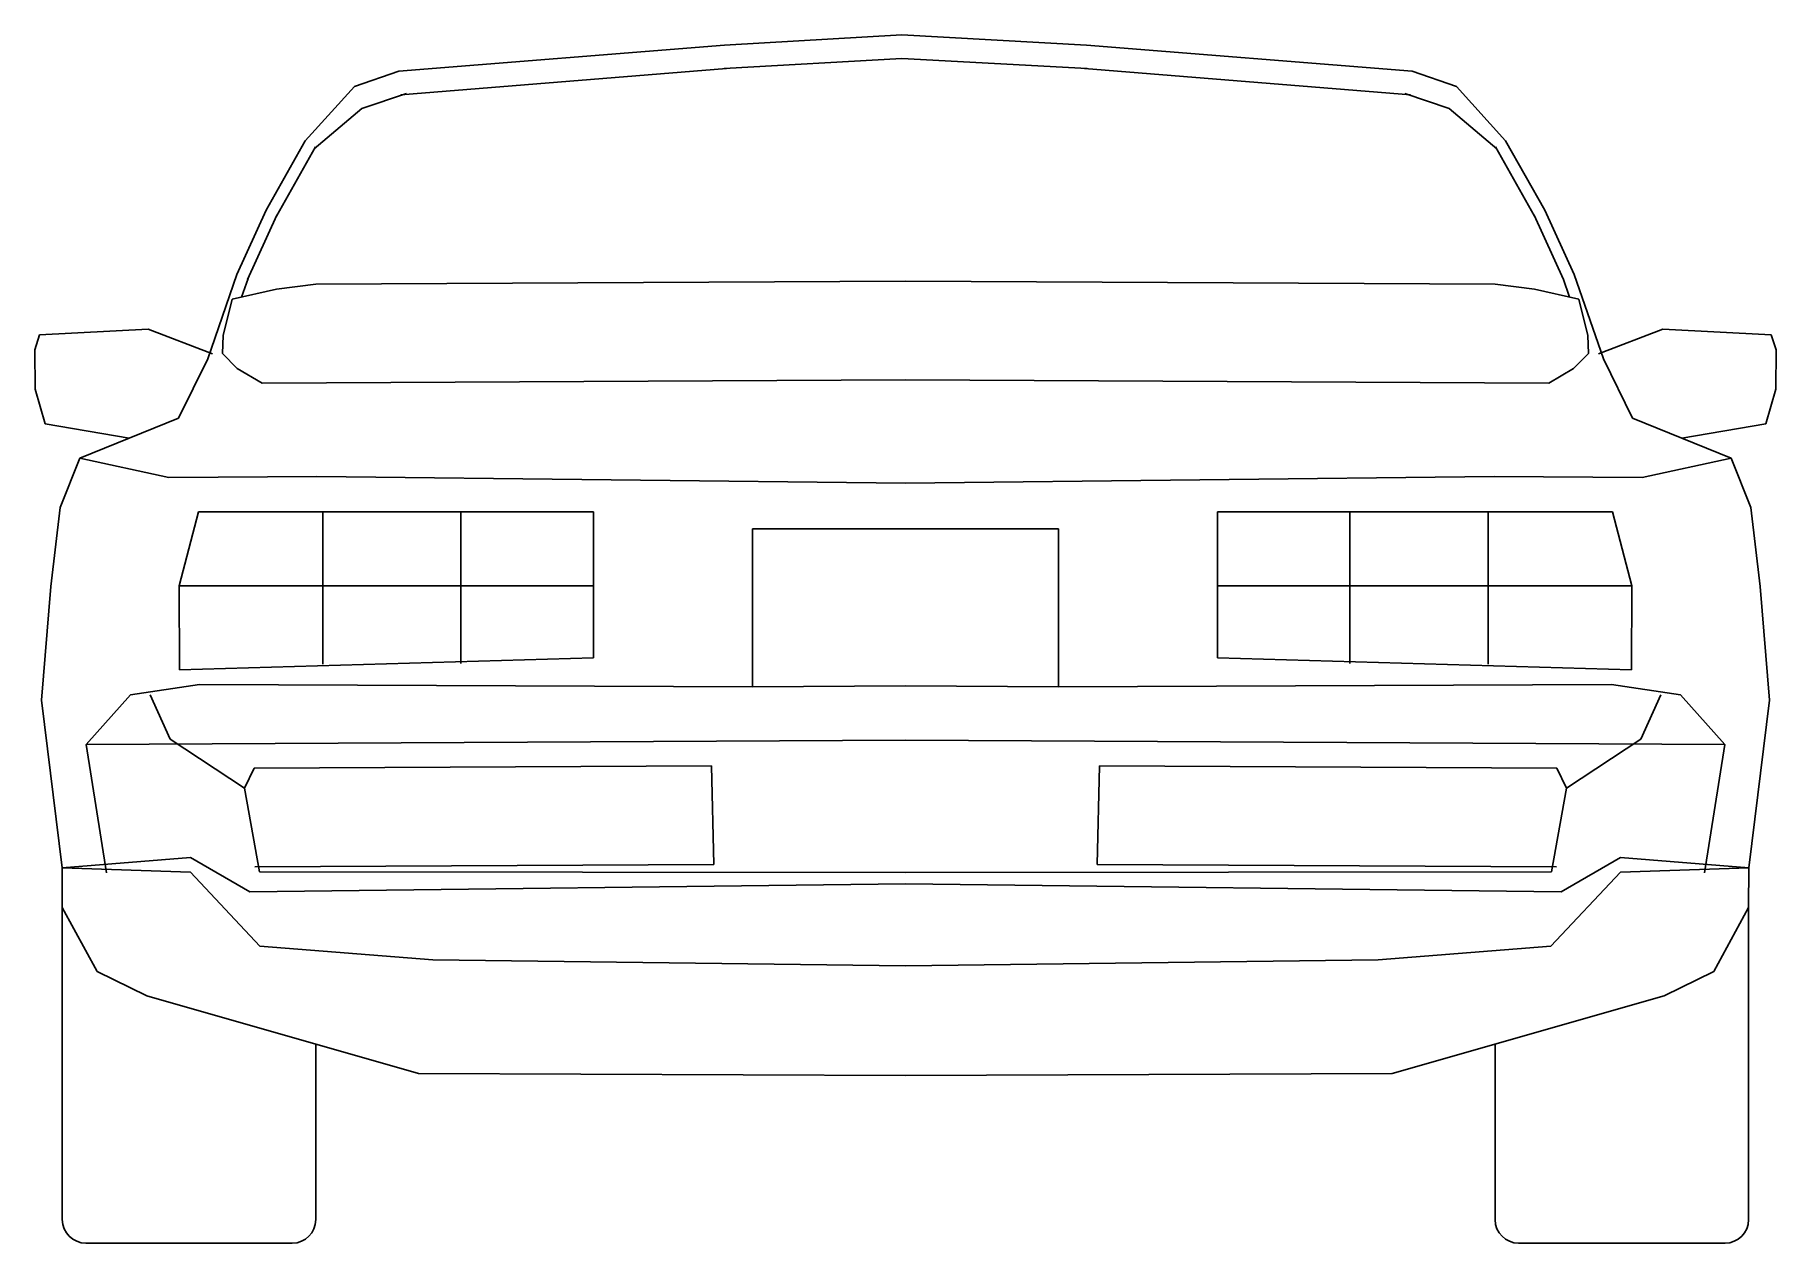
# Model space of a CAD drawing. Extents: x 162.23 to 164.1, y 57.87 to 59.17.
import ezdxf

# ---------------------------------------------------------------- set-up
doc = ezdxf.new("R2010")
doc.units = 0
doc.header["$LTSCALE"] = 8
doc.header["$MEASUREMENT"] = 0
doc.layers.add('01', color=1, linetype='CONTINUOUS')
doc.layers.add('02', color=2, linetype='CONTINUOUS')

msp = doc.modelspace()

# ---------------------------------------------------------------- linework, layer by layer
at = {"layer": '01'}
for p, q in [((162.6241, 59.1096), (162.9748, 59.138)), ((162.9722, 59.1379), (163.1637, 59.1488)), ((163.363, 59.1379), (163.1637, 59.1488)), ((163.7111, 59.1096), (163.3604, 59.138)), ((162.5308, 59.0515), (162.5824, 59.0947)), ((162.5824, 59.0947), (162.6302, 59.1109)), ((163.7528, 59.0947), (163.705, 59.1109)), ((163.8043, 59.0515), (163.7528, 59.0947)), ((162.4903, 58.9791), (162.5324, 59.0537)), ((163.8449, 58.9791), (163.8027, 59.0537)), ((162.4592, 58.9108), (162.4908, 58.9801)), ((163.8759, 58.9108), (163.8444, 58.9801)), ((162.4527, 58.8917), (162.4597, 58.9119)), ((162.4903, 58.9003), (162.5328, 58.9058)), ((162.5328, 58.9058), (163.1676, 58.909)), ((163.8023, 58.9058), (163.1676, 58.909)), ((163.8448, 58.9003), (163.8023, 58.9058)), ((163.8825, 58.8917), (163.8755, 58.9119)), ((162.4425, 58.8894), (162.4328, 58.8504)), ((162.4425, 58.8894), (162.4903, 58.9003)), ((163.8926, 58.8894), (163.8448, 58.9003)), ((163.8926, 58.8894), (163.9023, 58.8504)), ((162.4328, 58.8504), (162.4322, 58.8309)), ((163.9023, 58.8504), (163.9029, 58.8309)), ((162.4322, 58.8309), (162.4482, 58.815)), ((163.9029, 58.8309), (163.8869, 58.815)), ((162.4482, 58.815), (162.4749, 58.7992)), ((163.8869, 58.815), (163.8603, 58.7992)), ((162.4749, 58.7992), (163.1676, 58.8027)), ((163.8603, 58.7992), (163.1676, 58.8027)), ((162.2786, 58.7185), (162.3744, 58.6977)), ((164.0565, 58.7185), (163.9607, 58.6977)), ((162.3744, 58.6977), (162.5339, 58.6985)), ((162.5339, 58.6985), (163.1676, 58.6914)), ((163.8013, 58.6985), (163.1676, 58.6914)), ((163.9607, 58.6977), (163.8013, 58.6985)), ((162.3856, 58.5808), (162.4065, 58.6607)), ((162.4065, 58.6607), (162.8317, 58.6607)), ((162.5402, 58.4966), (162.5402, 58.6607)), ((162.689, 58.4973), (162.689, 58.6607)), ((162.8317, 58.6607), (162.8317, 58.5034)), ((163.9287, 58.6607), (163.5035, 58.6607)), ((163.5035, 58.6607), (163.5035, 58.5034)), ((163.6461, 58.4973), (163.6461, 58.6607)), ((163.7949, 58.4966), (163.7949, 58.6607)), ((163.9495, 58.5808), (163.9287, 58.6607)), ((163.0028, 58.6424), (163.1676, 58.6424)), ((163.0028, 58.4723), (163.0028, 58.6424)), ((163.3324, 58.6424), (163.1676, 58.6424)), ((163.3324, 58.4723), (163.3324, 58.6424)), ((162.3856, 58.5808), (162.8317, 58.5808)), ((162.3861, 58.4905), (162.3856, 58.5808)), ((163.9495, 58.5808), (163.5035, 58.5808)), ((163.9491, 58.4905), (163.9495, 58.5808)), ((162.8317, 58.5034), (162.3861, 58.4905)), ((163.5035, 58.5034), (163.9491, 58.4905)), ((162.3331, 58.4636), (162.4074, 58.4746)), ((162.4074, 58.4746), (163.0028, 58.4723)), ((163.9277, 58.4746), (163.3324, 58.4723)), ((164.0021, 58.4636), (163.9277, 58.4746)), ((162.2855, 58.4102), (162.3331, 58.4636)), ((162.3543, 58.4637), (162.3758, 58.416)), ((163.0028, 58.4723), (163.1676, 58.4732)), ((163.3324, 58.4723), (163.1676, 58.4732)), ((163.9808, 58.4637), (163.9593, 58.416)), ((164.0497, 58.4102), (164.0021, 58.4636)), ((163.1676, 58.4147), (162.2855, 58.4102)), ((162.3075, 58.2721), (162.2855, 58.4102)), ((162.3758, 58.416), (162.4558, 58.3632)), ((163.1676, 58.4147), (164.0497, 58.4102)), ((163.9593, 58.416), (163.8793, 58.3632)), ((164.0277, 58.2721), (164.0497, 58.4102)), ((162.4558, 58.3632), (162.4664, 58.3846)), ((162.4664, 58.3846), (162.9587, 58.387)), ((162.9587, 58.387), (162.9612, 58.2808)), ((163.3764, 58.387), (163.3739, 58.2808)), ((163.8688, 58.3846), (163.3764, 58.387)), ((163.8793, 58.3632), (163.8688, 58.3846)), ((162.4558, 58.3632), (162.4722, 58.273)), ((163.8793, 58.3632), (163.8629, 58.273)), ((162.3977, 58.2885), (162.2596, 58.2772)), ((162.4617, 58.2516), (162.3977, 58.2885)), ((163.8734, 58.2516), (163.9374, 58.2885)), ((163.9374, 58.2885), (164.0756, 58.2772)), ((162.2596, 58.2772), (162.3978, 58.2726)), ((162.3978, 58.2726), (162.4726, 58.1932)), ((162.9612, 58.2808), (162.4669, 58.2783)), ((162.4722, 58.273), (163.1676, 58.2724)), ((163.8629, 58.273), (163.1676, 58.2724)), ((163.3739, 58.2808), (163.8683, 58.2783)), ((163.9373, 58.2726), (163.8625, 58.1932)), ((164.0756, 58.2772), (163.9373, 58.2726)), ((163.1676, 58.2601), (162.4617, 58.2516)), ((163.1676, 58.2601), (163.8734, 58.2516)), ((162.4726, 58.1932), (162.6588, 58.1782)), ((163.8625, 58.1932), (163.6764, 58.1782)), ((162.6588, 58.1782), (163.1676, 58.172)), ((163.6764, 58.1782), (163.1676, 58.172))]:
    msp.add_line(p, q, dxfattribs=at)
at = {"layer": '02'}
for p, q in [((162.9727, 59.1632), (163.1637, 59.1742)), ((163.3624, 59.1632), (163.1637, 59.1742)), ((162.622, 59.1349), (162.9727, 59.1632)), ((163.7131, 59.1349), (163.3624, 59.1632)), ((162.5743, 59.1187), (162.622, 59.1349)), ((163.7609, 59.1187), (163.7131, 59.1349)), ((162.5214, 59.0599), (162.5743, 59.1187)), ((163.8137, 59.0599), (163.7609, 59.1187)), ((162.4793, 58.9853), (162.5214, 59.0599)), ((163.8559, 58.9853), (163.8137, 59.0599)), ((162.4477, 58.916), (162.4793, 58.9853)), ((163.8874, 58.916), (163.8559, 58.9853)), ((162.4163, 58.8255), (162.4477, 58.916)), ((163.9189, 58.8255), (163.8874, 58.916)), ((162.2302, 58.8352), (162.2354, 58.8512)), ((162.2354, 58.8512), (162.3523, 58.8571)), ((162.3523, 58.8571), (162.4216, 58.8308)), ((163.9828, 58.8571), (163.9136, 58.8308)), ((164.0997, 58.8512), (163.9828, 58.8571)), ((164.105, 58.8352), (164.0997, 58.8512)), ((162.2304, 58.7927), (162.2302, 58.8352)), ((164.1047, 58.7927), (164.105, 58.8352)), ((162.3847, 58.7616), (162.4163, 58.8255)), ((163.9504, 58.7616), (163.9189, 58.8255)), ((162.2412, 58.7555), (162.2304, 58.7927)), ((164.0939, 58.7555), (164.1047, 58.7927)), ((162.3317, 58.74), (162.2412, 58.7555)), ((162.2786, 58.7185), (162.3847, 58.7616)), ((164.0565, 58.7185), (163.9504, 58.7616)), ((164.0035, 58.74), (164.0939, 58.7555)), ((162.2576, 58.6652), (162.2786, 58.7185)), ((164.0775, 58.6652), (164.0565, 58.7185)), ((162.2474, 58.5801), (162.2576, 58.6652)), ((164.0877, 58.5801), (164.0775, 58.6652)), ((162.2374, 58.4578), (162.2474, 58.5801)), ((164.0977, 58.4578), (164.0877, 58.5801)), ((162.2596, 58.2772), (162.2374, 58.4578)), ((164.0756, 58.2772), (164.0977, 58.4578)), ((162.2598, 58.2347), (162.2596, 58.2772)), ((164.0753, 58.2347), (164.0756, 58.2772)), ((162.2974, 58.1658), (162.2598, 58.2347)), ((162.2598, 58.2347), (162.2598, 57.8986)), ((164.0378, 58.1658), (164.0753, 58.2347)), ((164.0753, 58.2347), (164.0753, 57.8986)), ((162.3507, 58.1395), (162.2974, 58.1658)), ((163.9845, 58.1395), (164.0378, 58.1658)), ((162.6434, 58.0559), (162.3507, 58.1395)), ((163.6917, 58.0559), (163.9845, 58.1395)), ((162.5327, 57.8986), (162.5327, 58.0875)), ((163.8024, 57.8986), (163.8024, 58.0875)), ((163.1676, 58.0537), (162.6434, 58.0559)), ((163.1676, 58.0537), (163.6917, 58.0559)), ((162.2851, 57.8733), (162.5074, 57.8733)), ((164.05, 57.8733), (163.8277, 57.8733))]:
    msp.add_line(p, q, dxfattribs=at)
for centre, start, end in [((162.2851, 57.8986), 180, 270), ((162.5074, 57.8986), 270, 0), ((163.8277, 57.8986), 180, 270), ((164.05, 57.8986), 270, 0)]:
    msp.add_arc(centre, 0.0253, start, end, dxfattribs=at)

doc.saveas('drawing.dxf')
